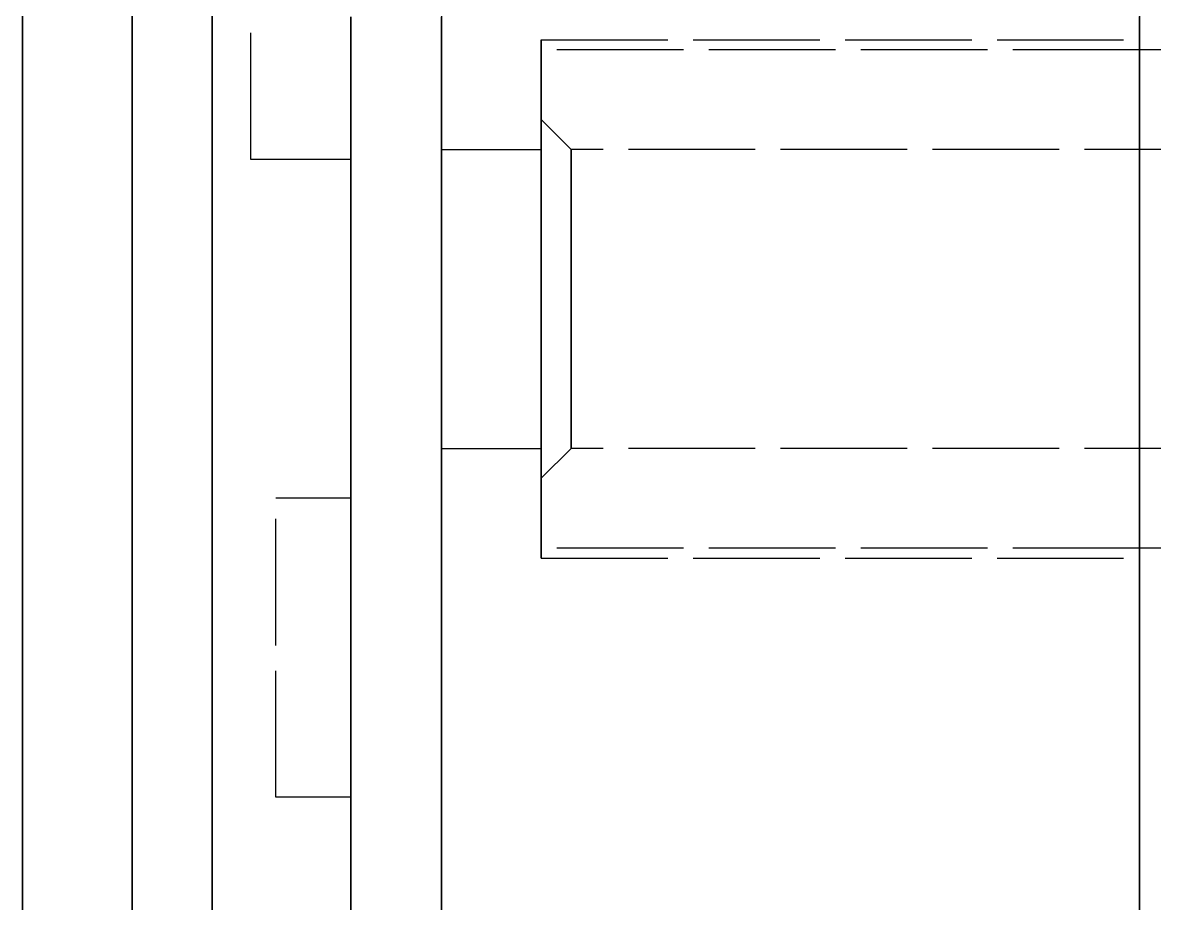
# Model space of a CAD drawing. Header units: millimetres. Extents: x -13 to 234, y -140 to 87.
# Drawn here: x 83.75 to 95.1, y -58.96 to -50.13 of the extents above; entities that cross this region are included whole.
import ezdxf

# ---------------------------------------------------------------- set-up
doc = ezdxf.new("R2010")
doc.units = ezdxf.units.MM
doc.linetypes.add('DASHED', pattern=[1.524, 1.27, -0.254])
doc.layers.add('HIDDEN', color=8, linetype='DASHED')
doc.layers.add('VISIBLE', color=7, linetype='CONTINUOUS')

msp = doc.modelspace()

# ---------------------------------------------------------------- linework, layer by layer
at = {"layer": 'HIDDEN'}
for points in [[(86.04, -51.5), (86.04, -47.9)], [(86.04, -51.5), (86.04, -47.9)], [(87.04, -51.5), (87.04, -47.9)], [(87.04, -51.5), (87.04, -47.9)], [(83.75, -49.83587), (83.75, -50.15841), (83.75, -50.48095), (83.75, -50.80349), (83.75, -51.12603), (83.75, -51.44857), (83.75, -51.77111), (83.75, -52.09365), (83.75, -52.41619), (83.75, -52.73873), (83.75, -53.06127), (83.75, -53.38381), (83.75, -53.70635), (83.75, -54.02889), (83.75, -54.35143), (83.75, -54.67397), (83.75, -54.99651), (83.75, -55.31905), (83.75, -55.64159), (83.75, -55.96413), (83.75, -56.28667), (83.75, -56.60921), (83.75, -56.93175), (83.75, -57.25429), (83.75, -57.57683), (83.75, -57.89937), (83.75, -58.2219), (83.75, -58.54444), (83.75, -58.86698), (83.75, -59.18952)], [(83.75, -49.88857), (83.75, -50.24286), (83.75, -50.59714), (83.75, -50.95143), (83.75, -51.30571), (83.75, -51.66), (83.75, -52.01429), (83.75, -52.36857), (83.75, -52.72286), (83.75, -53.07714), (83.75, -53.43143), (83.75, -53.78571), (83.75, -54.14), (83.75, -54.49429), (83.75, -54.84857), (83.75, -55.20286), (83.75, -55.55714), (83.75, -55.91143), (83.75, -56.26571), (83.75, -56.62), (83.75, -56.97429), (83.75, -57.32857), (83.75, -57.68286), (83.75, -58.03714), (83.75, -58.39143), (83.75, -58.74571), (83.75, -59.1)], [(85.65, -49.83587), (85.65, -50.15841), (85.65, -50.48095), (85.65, -50.80349), (85.65, -51.12603), (85.65, -51.44857), (85.65, -51.77111), (85.65, -52.09365), (85.65, -52.41619), (85.65, -52.73873), (85.65, -53.06127), (85.65, -53.38381), (85.65, -53.70635), (85.65, -54.02889), (85.65, -54.35143), (85.65, -54.67397), (85.65, -54.99651), (85.65, -55.31905), (85.65, -55.64159), (85.65, -55.96413), (85.65, -56.28667), (85.65, -56.60921), (85.65, -56.93175), (85.65, -57.25429), (85.65, -57.57683), (85.65, -57.89937), (85.65, -58.2219), (85.65, -58.54444), (85.65, -58.86698), (85.65, -59.18952)], [(94.95, -49.88857), (94.95, -50.24286), (94.95, -50.59714), (94.95, -50.95143), (94.95, -51.30571), (94.95, -51.66), (94.95, -52.01429), (94.95, -52.36857), (94.95, -52.72286), (94.95, -53.07714), (94.95, -53.43143), (94.95, -53.78571), (94.95, -54.14), (94.95, -54.49429), (94.95, -54.84857), (94.95, -55.20286), (94.95, -55.55714), (94.95, -55.91143), (94.95, -56.26571), (94.95, -56.62), (94.95, -56.97429), (94.95, -57.32857), (94.95, -57.68286), (94.95, -58.03714), (94.95, -58.39143), (94.95, -58.74571), (94.95, -59.1)], [(83.75, -52.9), (83.75, -52.73873), (83.75, -52.57746), (83.75, -52.41619), (83.75, -52.25492), (83.75, -52.09365), (83.75, -51.93238), (83.75, -51.77111), (83.75, -51.60984), (83.75, -51.44857), (83.75, -51.2873), (83.75, -51.12603), (83.75, -50.96476), (83.75, -50.80349), (83.75, -50.64222), (83.75, -50.48095), (83.75, -50.31968), (83.75, -50.15841), (83.75, -49.99714)], [(83.75, -50.01998), (83.75, -50.3051), (83.75, -50.59021), (83.75, -50.87532), (83.75, -51.16043), (83.75, -51.44554), (83.75, -51.73065), (83.75, -52.01576), (83.75, -52.30088), (83.75, -52.58599), (83.75, -52.8711), (83.75, -53.15621), (83.75, -53.44132), (83.75, -53.72643), (83.75, -54.01154), (83.75, -54.29666), (83.75, -54.58177), (83.75, -54.86688), (83.75, -55.15199), (83.75, -55.4371), (83.75, -55.72221), (83.75, -56.00732), (83.75, -56.29244), (83.75, -56.57755), (83.75, -56.86266), (83.75, -57.14777), (83.75, -57.43288), (83.75, -57.71799), (83.75, -58.00311), (83.75, -58.28822), (83.75, -58.57333), (83.75, -58.85844), (83.75, -59.14355)], [(83.75, -59.14355), (83.75, -58.85844), (83.75, -58.57333), (83.75, -58.28822), (83.75, -58.00311), (83.75, -57.71799), (83.75, -57.43288), (83.75, -57.14777), (83.75, -56.86266), (83.75, -56.57755), (83.75, -56.29244), (83.75, -56.00732), (83.75, -55.72221), (83.75, -55.4371), (83.75, -55.15199), (83.75, -54.86688), (83.75, -54.58177), (83.75, -54.29666), (83.75, -54.01154), (83.75, -53.72643), (83.75, -53.44132), (83.75, -53.15621), (83.75, -52.8711), (83.75, -52.58599), (83.75, -52.30088), (83.75, -52.01576), (83.75, -51.73065), (83.75, -51.44554), (83.75, -51.16043), (83.75, -50.87532), (83.75, -50.59021), (83.75, -50.3051), (83.75, -50.01998)], [(84.85, -50.00652), (84.85, -50.29437), (84.85, -50.58223), (84.85, -50.87008), (84.85, -51.15794), (84.85, -51.44579), (84.85, -51.73365), (84.85, -52.0215), (84.85, -52.30936), (84.85, -52.59721), (84.85, -52.88507), (84.85, -53.17292), (84.85, -53.46078), (84.85, -53.74864), (84.85, -54.03649), (84.85, -54.32435), (84.85, -54.6122), (84.85, -54.90006), (84.85, -55.18791), (84.85, -55.47577), (84.85, -55.76362), (84.85, -56.05148), (84.85, -56.33933), (84.85, -56.62719), (84.85, -56.91504), (84.85, -57.2029), (84.85, -57.49075), (84.85, -57.77861), (84.85, -58.06646), (84.85, -58.35432), (84.85, -58.64217), (84.85, -58.93003), (84.85, -59.21788)], [(84.85, -59.21788), (84.85, -58.93003), (84.85, -58.64217), (84.85, -58.35432), (84.85, -58.06646), (84.85, -57.77861), (84.85, -57.49075), (84.85, -57.2029), (84.85, -56.91504), (84.85, -56.62719), (84.85, -56.33933), (84.85, -56.05148), (84.85, -55.76362), (84.85, -55.47577), (84.85, -55.18791), (84.85, -54.90006), (84.85, -54.6122), (84.85, -54.32435), (84.85, -54.03649), (84.85, -53.74864), (84.85, -53.46078), (84.85, -53.17292), (84.85, -52.88507), (84.85, -52.59721), (84.85, -52.30936), (84.85, -52.0215), (84.85, -51.73365), (84.85, -51.44579), (84.85, -51.15794), (84.85, -50.87008), (84.85, -50.58223), (84.85, -50.29437), (84.85, -50.00652)], [(84.85, -50.01998), (84.85, -50.3051), (84.85, -50.59021), (84.85, -50.87532), (84.85, -51.16043), (84.85, -51.44554), (84.85, -51.73065), (84.85, -52.01576), (84.85, -52.30088), (84.85, -52.58599), (84.85, -52.8711), (84.85, -53.15621), (84.85, -53.44132), (84.85, -53.72643), (84.85, -54.01154), (84.85, -54.29666), (84.85, -54.58177), (84.85, -54.86688), (84.85, -55.15199), (84.85, -55.4371), (84.85, -55.72221), (84.85, -56.00732), (84.85, -56.29244), (84.85, -56.57755), (84.85, -56.86266), (84.85, -57.14777), (84.85, -57.43288), (84.85, -57.71799), (84.85, -58.00311), (84.85, -58.28822), (84.85, -58.57333), (84.85, -58.85844), (84.85, -59.14355)], [(84.85, -59.14355), (84.85, -58.85844), (84.85, -58.57333), (84.85, -58.28822), (84.85, -58.00311), (84.85, -57.71799), (84.85, -57.43288), (84.85, -57.14777), (84.85, -56.86266), (84.85, -56.57755), (84.85, -56.29244), (84.85, -56.00732), (84.85, -55.72221), (84.85, -55.4371), (84.85, -55.15199), (84.85, -54.86688), (84.85, -54.58177), (84.85, -54.29666), (84.85, -54.01154), (84.85, -53.72643), (84.85, -53.44132), (84.85, -53.15621), (84.85, -52.8711), (84.85, -52.58599), (84.85, -52.30088), (84.85, -52.01576), (84.85, -51.73065), (84.85, -51.44554), (84.85, -51.16043), (84.85, -50.87532), (84.85, -50.59021), (84.85, -50.3051), (84.85, -50.01998)], [(85.65, -52.9), (85.65, -52.73873), (85.65, -52.57746), (85.65, -52.41619), (85.65, -52.25492), (85.65, -52.09365), (85.65, -51.93238), (85.65, -51.77111), (85.65, -51.60984), (85.65, -51.44857), (85.65, -51.2873), (85.65, -51.12603), (85.65, -50.96476), (85.65, -50.80349), (85.65, -50.64222), (85.65, -50.48095), (85.65, -50.31968), (85.65, -50.15841), (85.65, -49.99714)], [(85.65, -49.99762), (85.65, -50.25), (85.65, -50.50238), (85.65, -50.75476), (85.65, -51.00714), (85.65, -51.25952), (85.65, -51.5119), (85.65, -51.76429), (85.65, -52.01667), (85.65, -52.26905), (85.65, -52.52143), (85.65, -52.77381), (85.65, -53.02619), (85.65, -53.27857), (85.65, -53.53095), (85.65, -53.78333), (85.65, -54.03571), (85.65, -54.2881), (85.65, -54.54048), (85.65, -54.79286), (85.65, -55.04524), (85.65, -55.29762), (85.65, -55.55), (85.65, -55.80238), (85.65, -56.05476), (85.65, -56.30714), (85.65, -56.55952), (85.65, -56.8119), (85.65, -57.06429), (85.65, -57.31667), (85.65, -57.56905), (85.65, -57.82143), (85.65, -58.07381), (85.65, -58.32619), (85.65, -58.57857), (85.65, -58.83095), (85.65, -59.08333)], [(85.65, -50.00652), (85.65, -50.29437), (85.65, -50.58223), (85.65, -50.87008), (85.65, -51.15794), (85.65, -51.44579), (85.65, -51.73365), (85.65, -52.0215), (85.65, -52.30936), (85.65, -52.59721), (85.65, -52.88507), (85.65, -53.17292), (85.65, -53.46078), (85.65, -53.74864), (85.65, -54.03649), (85.65, -54.32435), (85.65, -54.6122), (85.65, -54.90006), (85.65, -55.18791), (85.65, -55.47577), (85.65, -55.76362), (85.65, -56.05148), (85.65, -56.33933), (85.65, -56.62719), (85.65, -56.91504), (85.65, -57.2029), (85.65, -57.49075), (85.65, -57.77861), (85.65, -58.06646), (85.65, -58.35432), (85.65, -58.64217), (85.65, -58.93003), (85.65, -59.21788)], [(85.65, -59.21788), (85.65, -58.93003), (85.65, -58.64217), (85.65, -58.35432), (85.65, -58.06646), (85.65, -57.77861), (85.65, -57.49075), (85.65, -57.2029), (85.65, -56.91504), (85.65, -56.62719), (85.65, -56.33933), (85.65, -56.05148), (85.65, -55.76362), (85.65, -55.47577), (85.65, -55.18791), (85.65, -54.90006), (85.65, -54.6122), (85.65, -54.32435), (85.65, -54.03649), (85.65, -53.74864), (85.65, -53.46078), (85.65, -53.17292), (85.65, -52.88507), (85.65, -52.59721), (85.65, -52.30936), (85.65, -52.0215), (85.65, -51.73365), (85.65, -51.44579), (85.65, -51.15794), (85.65, -50.87008), (85.65, -50.58223), (85.65, -50.29437), (85.65, -50.00652)], [(87.95, -49.99762), (87.95, -50.25), (87.95, -50.50238), (87.95, -50.75476), (87.95, -51.00714), (87.95, -51.25952), (87.95, -51.5119), (87.95, -51.76429), (87.95, -52.01667), (87.95, -52.26905), (87.95, -52.52143), (87.95, -52.77381), (87.95, -53.02619), (87.95, -53.27857), (87.95, -53.53095), (87.95, -53.78333), (87.95, -54.03571), (87.95, -54.2881), (87.95, -54.54048), (87.95, -54.79286), (87.95, -55.04524), (87.95, -55.29762), (87.95, -55.55), (87.95, -55.80238), (87.95, -56.05476), (87.95, -56.30714), (87.95, -56.55952), (87.95, -56.8119), (87.95, -57.06429), (87.95, -57.31667), (87.95, -57.56905), (87.95, -57.82143), (87.95, -58.07381), (87.95, -58.32619), (87.95, -58.57857), (87.95, -58.83095), (87.95, -59.08333)], [(85.65, -52.9), (85.65, -52.77381), (85.65, -52.64762), (85.65, -52.52143), (85.65, -52.39524), (85.65, -52.26905), (85.65, -52.14286), (85.65, -52.01667), (85.65, -51.89048), (85.65, -51.76429), (85.65, -51.6381), (85.65, -51.5119), (85.65, -51.38571), (85.65, -51.25952), (85.65, -51.13333), (85.65, -51.00714), (85.65, -50.88095), (85.65, -50.75476), (85.65, -50.62857), (85.65, -50.50238), (85.65, -50.37619), (85.65, -50.25), (85.65, -50.12381)], [(87.04, -52.9), (87.04, -52.77698), (87.04, -52.65397), (87.04, -52.53095), (87.04, -52.40794), (87.04, -52.28492), (87.04, -52.1619), (87.04, -52.03889), (87.04, -51.91587), (87.04, -51.79286), (87.04, -51.66984), (87.04, -51.54683), (87.04, -51.42381), (87.04, -51.30079), (87.04, -51.17778), (87.04, -51.05476), (87.04, -50.93175), (87.04, -50.80873), (87.04, -50.68571), (87.04, -50.5627), (87.04, -50.43968), (87.04, -50.31667), (87.04, -50.19365), (87.04, -50.07063)], [(87.04, -50.07063), (87.04, -50.31667), (87.04, -50.5627), (87.04, -50.80873), (87.04, -51.05476), (87.04, -51.30079), (87.04, -51.54683), (87.04, -51.79286), (87.04, -52.03889), (87.04, -52.28492), (87.04, -52.53095), (87.04, -52.77698), (87.04, -53.02302), (87.04, -53.26905), (87.04, -53.51508), (87.04, -53.76111), (87.04, -54.00714), (87.04, -54.25317), (87.04, -54.49921), (87.04, -54.74524), (87.04, -54.99127), (87.04, -55.2373), (87.04, -55.48333), (87.04, -55.72937), (87.04, -55.9754), (87.04, -56.22143), (87.04, -56.46746), (87.04, -56.71349), (87.04, -56.95952), (87.04, -57.20556), (87.04, -57.45159), (87.04, -57.69762), (87.04, -57.94365), (87.04, -58.18968), (87.04, -58.43571), (87.04, -58.68175), (87.04, -58.92778), (87.04, -59.17381)], [(87.95, -52.9), (87.95, -52.77698), (87.95, -52.65397), (87.95, -52.53095), (87.95, -52.40794), (87.95, -52.28492), (87.95, -52.1619), (87.95, -52.03889), (87.95, -51.91587), (87.95, -51.79286), (87.95, -51.66984), (87.95, -51.54683), (87.95, -51.42381), (87.95, -51.30079), (87.95, -51.17778), (87.95, -51.05476), (87.95, -50.93175), (87.95, -50.80873), (87.95, -50.68571), (87.95, -50.5627), (87.95, -50.43968), (87.95, -50.31667), (87.95, -50.19365), (87.95, -50.07063)], [(87.95, -50.07063), (87.95, -50.31667), (87.95, -50.5627), (87.95, -50.80873), (87.95, -51.05476), (87.95, -51.30079), (87.95, -51.54683), (87.95, -51.79286), (87.95, -52.03889), (87.95, -52.28492), (87.95, -52.53095), (87.95, -52.77698), (87.95, -53.02302), (87.95, -53.26905), (87.95, -53.51508), (87.95, -53.76111), (87.95, -54.00714), (87.95, -54.25317), (87.95, -54.49921), (87.95, -54.74524), (87.95, -54.99127), (87.95, -55.2373), (87.95, -55.48333), (87.95, -55.72937), (87.95, -55.9754), (87.95, -56.22143), (87.95, -56.46746), (87.95, -56.71349), (87.95, -56.95952), (87.95, -57.20556), (87.95, -57.45159), (87.95, -57.69762), (87.95, -57.94365), (87.95, -58.18968), (87.95, -58.43571), (87.95, -58.68175), (87.95, -58.92778), (87.95, -59.17381)], [(87.95, -52.9), (87.95, -52.77381), (87.95, -52.64762), (87.95, -52.52143), (87.95, -52.39524), (87.95, -52.26905), (87.95, -52.14286), (87.95, -52.01667), (87.95, -51.89048), (87.95, -51.76429), (87.95, -51.6381), (87.95, -51.5119), (87.95, -51.38571), (87.95, -51.25952), (87.95, -51.13333), (87.95, -51.00714), (87.95, -50.88095), (87.95, -50.75476), (87.95, -50.62857), (87.95, -50.50238), (87.95, -50.37619), (87.95, -50.25), (87.95, -50.12381)], [(88.95, -52.9), (88.95, -52.85873), (88.95, -52.81746), (88.95, -52.77619), (88.95, -52.73492), (88.95, -52.69365), (88.95, -52.65238), (88.95, -52.61111), (88.95, -52.56984), (88.95, -52.52857), (88.95, -52.4873), (88.95, -52.44603), (88.95, -52.40476), (88.95, -52.36349), (88.95, -52.32222), (88.95, -52.28095), (88.95, -52.23968), (88.95, -52.19841), (88.95, -52.15714), (88.95, -52.11587), (88.95, -52.0746), (88.95, -52.03333), (88.95, -51.99206), (88.95, -51.95079), (88.95, -51.90952), (88.95, -51.86825), (88.95, -51.82698), (88.95, -51.78571), (88.95, -51.74444), (88.95, -51.70317), (88.95, -51.6619), (88.95, -51.62063), (88.95, -51.57937), (88.95, -51.5381), (88.95, -51.49683), (88.95, -51.45556), (88.95, -51.41429), (88.95, -51.37302), (88.95, -51.33175), (88.95, -51.29048), (88.95, -51.24921), (88.95, -51.20794), (88.95, -51.16667), (88.95, -51.1254), (88.95, -51.08413), (88.95, -51.04286), (88.95, -51.00159), (88.95, -50.96032), (88.95, -50.91905), (88.95, -50.87778), (88.95, -50.83651), (88.95, -50.79524), (88.95, -50.75397), (88.95, -50.7127), (88.95, -50.67143), (88.95, -50.63016), (88.95, -50.58889), (88.95, -50.54762), (88.95, -50.50635), (88.95, -50.46508), (88.95, -50.42381), (88.95, -50.38254), (88.95, -50.34127), (88.95, -50.3)], [(88.95, -50.3), (88.95, -50.38254), (88.95, -50.46508), (88.95, -50.54762), (88.95, -50.63016), (88.95, -50.7127), (88.95, -50.79524), (88.95, -50.87778), (88.95, -50.96032), (88.95, -51.04286), (88.95, -51.1254), (88.95, -51.20794), (88.95, -51.29048), (88.95, -51.37302), (88.95, -51.45556), (88.95, -51.5381), (88.95, -51.62063), (88.95, -51.70317), (88.95, -51.78571), (88.95, -51.86825), (88.95, -51.95079), (88.95, -52.03333), (88.95, -52.11587), (88.95, -52.19841), (88.95, -52.28095), (88.95, -52.36349), (88.95, -52.44603), (88.95, -52.52857), (88.95, -52.61111), (88.95, -52.69365), (88.95, -52.77619), (88.95, -52.85873), (88.95, -52.94127), (88.95, -53.02381), (88.95, -53.10635), (88.95, -53.18889), (88.95, -53.27143), (88.95, -53.35397), (88.95, -53.43651), (88.95, -53.51905), (88.95, -53.60159), (88.95, -53.68413), (88.95, -53.76667), (88.95, -53.84921), (88.95, -53.93175), (88.95, -54.01429), (88.95, -54.09683), (88.95, -54.17937), (88.95, -54.2619), (88.95, -54.34444), (88.95, -54.42698), (88.95, -54.50952), (88.95, -54.59206), (88.95, -54.6746), (88.95, -54.75714), (88.95, -54.83968), (88.95, -54.92222), (88.95, -55.00476), (88.95, -55.0873), (88.95, -55.16984), (88.95, -55.25238), (88.95, -55.33492), (88.95, -55.41746), (88.95, -55.5)], [(88.95, -50.3), (94.95, -50.3)], [(94.95, -52.9), (94.95, -52.85873), (94.95, -52.81746), (94.95, -52.77619), (94.95, -52.73492), (94.95, -52.69365), (94.95, -52.65238), (94.95, -52.61111), (94.95, -52.56984), (94.95, -52.52857), (94.95, -52.4873), (94.95, -52.44603), (94.95, -52.40476), (94.95, -52.36349), (94.95, -52.32222), (94.95, -52.28095), (94.95, -52.23968), (94.95, -52.19841), (94.95, -52.15714), (94.95, -52.11587), (94.95, -52.0746), (94.95, -52.03333), (94.95, -51.99206), (94.95, -51.95079), (94.95, -51.90952), (94.95, -51.86825), (94.95, -51.82698), (94.95, -51.78571), (94.95, -51.74444), (94.95, -51.70317), (94.95, -51.6619), (94.95, -51.62063), (94.95, -51.57937), (94.95, -51.5381), (94.95, -51.49683), (94.95, -51.45556), (94.95, -51.41429), (94.95, -51.37302), (94.95, -51.33175), (94.95, -51.29048), (94.95, -51.24921), (94.95, -51.20794), (94.95, -51.16667), (94.95, -51.1254), (94.95, -51.08413), (94.95, -51.04286), (94.95, -51.00159), (94.95, -50.96032), (94.95, -50.91905), (94.95, -50.87778), (94.95, -50.83651), (94.95, -50.79524), (94.95, -50.75397), (94.95, -50.7127), (94.95, -50.67143), (94.95, -50.63016), (94.95, -50.58889), (94.95, -50.54762), (94.95, -50.50635), (94.95, -50.46508), (94.95, -50.42381), (94.95, -50.38254), (94.95, -50.34127), (94.95, -50.3)], [(94.95, -50.3), (94.95, -50.38254), (94.95, -50.46508), (94.95, -50.54762), (94.95, -50.63016), (94.95, -50.7127), (94.95, -50.79524), (94.95, -50.87778), (94.95, -50.96032), (94.95, -51.04286), (94.95, -51.1254), (94.95, -51.20794), (94.95, -51.29048), (94.95, -51.37302), (94.95, -51.45556), (94.95, -51.5381), (94.95, -51.62063), (94.95, -51.70317), (94.95, -51.78571), (94.95, -51.86825), (94.95, -51.95079), (94.95, -52.03333), (94.95, -52.11587), (94.95, -52.19841), (94.95, -52.28095), (94.95, -52.36349), (94.95, -52.44603), (94.95, -52.52857), (94.95, -52.61111), (94.95, -52.69365), (94.95, -52.77619), (94.95, -52.85873), (94.95, -52.94127), (94.95, -53.02381), (94.95, -53.10635), (94.95, -53.18889), (94.95, -53.27143), (94.95, -53.35397), (94.95, -53.43651), (94.95, -53.51905), (94.95, -53.60159), (94.95, -53.68413), (94.95, -53.76667), (94.95, -53.84921), (94.95, -53.93175), (94.95, -54.01429), (94.95, -54.09683), (94.95, -54.17937), (94.95, -54.2619), (94.95, -54.34444), (94.95, -54.42698), (94.95, -54.50952), (94.95, -54.59206), (94.95, -54.6746), (94.95, -54.75714), (94.95, -54.83968), (94.95, -54.92222), (94.95, -55.00476), (94.95, -55.0873), (94.95, -55.16984), (94.95, -55.25238), (94.95, -55.33492), (94.95, -55.41746), (94.95, -55.5)], [(88.95, -52.9), (88.95, -52.86032), (88.95, -52.82063), (88.95, -52.78095), (88.95, -52.74127), (88.95, -52.70159), (88.95, -52.6619), (88.95, -52.62222), (88.95, -52.58254), (88.95, -52.54286), (88.95, -52.50317), (88.95, -52.46349), (88.95, -52.42381), (88.95, -52.38413), (88.95, -52.34444), (88.95, -52.30476), (88.95, -52.26508), (88.95, -52.2254), (88.95, -52.18571), (88.95, -52.14603), (88.95, -52.10635), (88.95, -52.06667), (88.95, -52.02698), (88.95, -51.9873), (88.95, -51.94762), (88.95, -51.90794), (88.95, -51.86825), (88.95, -51.82857), (88.95, -51.78889), (88.95, -51.74921), (88.95, -51.70952), (88.95, -51.66984), (88.95, -51.63016), (88.95, -51.59048), (88.95, -51.55079), (88.95, -51.51111), (88.95, -51.47143), (88.95, -51.43175), (88.95, -51.39206), (88.95, -51.35238), (88.95, -51.3127), (88.95, -51.27302), (88.95, -51.23333), (88.95, -51.19365), (88.95, -51.15397), (88.95, -51.11429), (88.95, -51.0746), (88.95, -51.03492), (88.95, -50.99524), (88.95, -50.95556), (88.95, -50.91587), (88.95, -50.87619), (88.95, -50.83651), (88.95, -50.79683), (88.95, -50.75714), (88.95, -50.71746), (88.95, -50.67778), (88.95, -50.6381), (88.95, -50.59841), (88.95, -50.55873), (88.95, -50.51905), (88.95, -50.47937), (88.95, -50.43968), (88.95, -50.4)], [(88.95, -50.4), (88.95, -50.47937), (88.95, -50.55873), (88.95, -50.6381), (88.95, -50.71746), (88.95, -50.79683), (88.95, -50.87619), (88.95, -50.95556), (88.95, -51.03492), (88.95, -51.11429), (88.95, -51.19365), (88.95, -51.27302), (88.95, -51.35238), (88.95, -51.43175), (88.95, -51.51111), (88.95, -51.59048), (88.95, -51.66984), (88.95, -51.74921), (88.95, -51.82857), (88.95, -51.90794), (88.95, -51.9873), (88.95, -52.06667), (88.95, -52.14603), (88.95, -52.2254), (88.95, -52.30476), (88.95, -52.38413), (88.95, -52.46349), (88.95, -52.54286), (88.95, -52.62222), (88.95, -52.70159), (88.95, -52.78095), (88.95, -52.86032), (88.95, -52.93968), (88.95, -53.01905), (88.95, -53.09841), (88.95, -53.17778), (88.95, -53.25714), (88.95, -53.33651), (88.95, -53.41587), (88.95, -53.49524), (88.95, -53.5746), (88.95, -53.65397), (88.95, -53.73333), (88.95, -53.8127), (88.95, -53.89206), (88.95, -53.97143), (88.95, -54.05079), (88.95, -54.13016), (88.95, -54.20952), (88.95, -54.28889), (88.95, -54.36825), (88.95, -54.44762), (88.95, -54.52698), (88.95, -54.60635), (88.95, -54.68571), (88.95, -54.76508), (88.95, -54.84444), (88.95, -54.92381), (88.95, -55.00317), (88.95, -55.08254), (88.95, -55.1619), (88.95, -55.24127), (88.95, -55.32063), (88.95, -55.4)], [(94.95, -50.4), (88.95, -50.4)], [(88.95, -52.9), (88.95, -52.87143), (88.95, -52.84286), (88.95, -52.81429), (88.95, -52.78571), (88.95, -52.75714), (88.95, -52.72857), (88.95, -52.7), (88.95, -52.67143), (88.95, -52.64286), (88.95, -52.61429), (88.95, -52.58571), (88.95, -52.55714), (88.95, -52.52857), (88.95, -52.5), (88.95, -52.47143), (88.95, -52.44286), (88.95, -52.41429), (88.95, -52.38571), (88.95, -52.35714), (88.95, -52.32857), (88.95, -52.3), (88.95, -52.27143), (88.95, -52.24286), (88.95, -52.21429), (88.95, -52.18571), (88.95, -52.15714), (88.95, -52.12857), (88.95, -52.1), (88.95, -52.07143), (88.95, -52.04286), (88.95, -52.01429), (88.95, -51.98571), (88.95, -51.95714), (88.95, -51.92857), (88.95, -51.9), (88.95, -51.87143), (88.95, -51.84286), (88.95, -51.81429), (88.95, -51.78571), (88.95, -51.75714), (88.95, -51.72857), (88.95, -51.7), (88.95, -51.67143), (88.95, -51.64286), (88.95, -51.61429), (88.95, -51.58571), (88.95, -51.55714), (88.95, -51.52857), (88.95, -51.5), (88.95, -51.47143), (88.95, -51.44286), (88.95, -51.41429), (88.95, -51.38571), (88.95, -51.35714), (88.95, -51.32857), (88.95, -51.3), (88.95, -51.27143), (88.95, -51.24286), (88.95, -51.21429), (88.95, -51.18571), (88.95, -51.15714), (88.95, -51.12857), (88.95, -51.1)], [(88.95, -51.1), (88.95, -51.15714), (88.95, -51.21429), (88.95, -51.27143), (88.95, -51.32857), (88.95, -51.38571), (88.95, -51.44286), (88.95, -51.5), (88.95, -51.55714), (88.95, -51.61429), (88.95, -51.67143), (88.95, -51.72857), (88.95, -51.78571), (88.95, -51.84286), (88.95, -51.9), (88.95, -51.95714), (88.95, -52.01429), (88.95, -52.07143), (88.95, -52.12857), (88.95, -52.18571), (88.95, -52.24286), (88.95, -52.3), (88.95, -52.35714), (88.95, -52.41429), (88.95, -52.47143), (88.95, -52.52857), (88.95, -52.58571), (88.95, -52.64286), (88.95, -52.7), (88.95, -52.75714), (88.95, -52.81429), (88.95, -52.87143), (88.95, -52.92857), (88.95, -52.98571), (88.95, -53.04286), (88.95, -53.1), (88.95, -53.15714), (88.95, -53.21429), (88.95, -53.27143), (88.95, -53.32857), (88.95, -53.38571), (88.95, -53.44286), (88.95, -53.5), (88.95, -53.55714), (88.95, -53.61429), (88.95, -53.67143), (88.95, -53.72857), (88.95, -53.78571), (88.95, -53.84286), (88.95, -53.9), (88.95, -53.95714), (88.95, -54.01429), (88.95, -54.07143), (88.95, -54.12857), (88.95, -54.18571), (88.95, -54.24286), (88.95, -54.3), (88.95, -54.35714), (88.95, -54.41429), (88.95, -54.47143), (88.95, -54.52857), (88.95, -54.58571), (88.95, -54.64286), (88.95, -54.7)], [(89.25, -51.4), (88.95, -51.1)], [(87.95, -52.9), (87.95, -52.87619), (87.95, -52.85238), (87.95, -52.82857), (87.95, -52.80476), (87.95, -52.78095), (87.95, -52.75714), (87.95, -52.73333), (87.95, -52.70952), (87.95, -52.68571), (87.95, -52.6619), (87.95, -52.6381), (87.95, -52.61429), (87.95, -52.59048), (87.95, -52.56667), (87.95, -52.54286), (87.95, -52.51905), (87.95, -52.49524), (87.95, -52.47143), (87.95, -52.44762), (87.95, -52.42381), (87.95, -52.4), (87.95, -52.37619), (87.95, -52.35238), (87.95, -52.32857), (87.95, -52.30476), (87.95, -52.28095), (87.95, -52.25714), (87.95, -52.23333), (87.95, -52.20952), (87.95, -52.18571), (87.95, -52.1619), (87.95, -52.1381), (87.95, -52.11429), (87.95, -52.09048), (87.95, -52.06667), (87.95, -52.04286), (87.95, -52.01905), (87.95, -51.99524), (87.95, -51.97143), (87.95, -51.94762), (87.95, -51.92381), (87.95, -51.9), (87.95, -51.87619), (87.95, -51.85238), (87.95, -51.82857), (87.95, -51.80476), (87.95, -51.78095), (87.95, -51.75714), (87.95, -51.73333), (87.95, -51.70952), (87.95, -51.68571), (87.95, -51.6619), (87.95, -51.6381), (87.95, -51.61429), (87.95, -51.59048), (87.95, -51.56667), (87.95, -51.54286), (87.95, -51.51905), (87.95, -51.49524), (87.95, -51.47143), (87.95, -51.44762), (87.95, -51.42381), (87.95, -51.4)], [(87.95, -51.4), (87.95, -51.44762), (87.95, -51.49524), (87.95, -51.54286), (87.95, -51.59048), (87.95, -51.6381), (87.95, -51.68571), (87.95, -51.73333), (87.95, -51.78095), (87.95, -51.82857), (87.95, -51.87619), (87.95, -51.92381), (87.95, -51.97143), (87.95, -52.01905), (87.95, -52.06667), (87.95, -52.11429), (87.95, -52.1619), (87.95, -52.20952), (87.95, -52.25714), (87.95, -52.30476), (87.95, -52.35238), (87.95, -52.4), (87.95, -52.44762), (87.95, -52.49524), (87.95, -52.54286), (87.95, -52.59048), (87.95, -52.6381), (87.95, -52.68571), (87.95, -52.73333), (87.95, -52.78095), (87.95, -52.82857), (87.95, -52.87619), (87.95, -52.92381), (87.95, -52.97143), (87.95, -53.01905), (87.95, -53.06667), (87.95, -53.11429), (87.95, -53.1619), (87.95, -53.20952), (87.95, -53.25714), (87.95, -53.30476), (87.95, -53.35238), (87.95, -53.4), (87.95, -53.44762), (87.95, -53.49524), (87.95, -53.54286), (87.95, -53.59048), (87.95, -53.6381), (87.95, -53.68571), (87.95, -53.73333), (87.95, -53.78095), (87.95, -53.82857), (87.95, -53.87619), (87.95, -53.92381), (87.95, -53.97143), (87.95, -54.01905), (87.95, -54.06667), (87.95, -54.11429), (87.95, -54.1619), (87.95, -54.20952), (87.95, -54.25714), (87.95, -54.30476), (87.95, -54.35238), (87.95, -54.4)], [(87.95, -51.4), (88.95, -51.4)], [(88.95, -52.9), (88.95, -52.87619), (88.95, -52.85238), (88.95, -52.82857), (88.95, -52.80476), (88.95, -52.78095), (88.95, -52.75714), (88.95, -52.73333), (88.95, -52.70952), (88.95, -52.68571), (88.95, -52.6619), (88.95, -52.6381), (88.95, -52.61429), (88.95, -52.59048), (88.95, -52.56667), (88.95, -52.54286), (88.95, -52.51905), (88.95, -52.49524), (88.95, -52.47143), (88.95, -52.44762), (88.95, -52.42381), (88.95, -52.4), (88.95, -52.37619), (88.95, -52.35238), (88.95, -52.32857), (88.95, -52.30476), (88.95, -52.28095), (88.95, -52.25714), (88.95, -52.23333), (88.95, -52.20952), (88.95, -52.18571), (88.95, -52.1619), (88.95, -52.1381), (88.95, -52.11429), (88.95, -52.09048), (88.95, -52.06667), (88.95, -52.04286), (88.95, -52.01905), (88.95, -51.99524), (88.95, -51.97143), (88.95, -51.94762), (88.95, -51.92381), (88.95, -51.9), (88.95, -51.87619), (88.95, -51.85238), (88.95, -51.82857), (88.95, -51.80476), (88.95, -51.78095), (88.95, -51.75714), (88.95, -51.73333), (88.95, -51.70952), (88.95, -51.68571), (88.95, -51.6619), (88.95, -51.6381), (88.95, -51.61429), (88.95, -51.59048), (88.95, -51.56667), (88.95, -51.54286), (88.95, -51.51905), (88.95, -51.49524), (88.95, -51.47143), (88.95, -51.44762), (88.95, -51.42381), (88.95, -51.4)], [(88.95, -51.4), (88.95, -51.44762), (88.95, -51.49524), (88.95, -51.54286), (88.95, -51.59048), (88.95, -51.6381), (88.95, -51.68571), (88.95, -51.73333), (88.95, -51.78095), (88.95, -51.82857), (88.95, -51.87619), (88.95, -51.92381), (88.95, -51.97143), (88.95, -52.01905), (88.95, -52.06667), (88.95, -52.11429), (88.95, -52.1619), (88.95, -52.20952), (88.95, -52.25714), (88.95, -52.30476), (88.95, -52.35238), (88.95, -52.4), (88.95, -52.44762), (88.95, -52.49524), (88.95, -52.54286), (88.95, -52.59048), (88.95, -52.6381), (88.95, -52.68571), (88.95, -52.73333), (88.95, -52.78095), (88.95, -52.82857), (88.95, -52.87619), (88.95, -52.92381), (88.95, -52.97143), (88.95, -53.01905), (88.95, -53.06667), (88.95, -53.11429), (88.95, -53.1619), (88.95, -53.20952), (88.95, -53.25714), (88.95, -53.30476), (88.95, -53.35238), (88.95, -53.4), (88.95, -53.44762), (88.95, -53.49524), (88.95, -53.54286), (88.95, -53.59048), (88.95, -53.6381), (88.95, -53.68571), (88.95, -53.73333), (88.95, -53.78095), (88.95, -53.82857), (88.95, -53.87619), (88.95, -53.92381), (88.95, -53.97143), (88.95, -54.01905), (88.95, -54.06667), (88.95, -54.11429), (88.95, -54.1619), (88.95, -54.20952), (88.95, -54.25714), (88.95, -54.30476), (88.95, -54.35238), (88.95, -54.4)], [(89.25, -52.9), (89.25, -52.87619), (89.25, -52.85238), (89.25, -52.82857), (89.25, -52.80476), (89.25, -52.78095), (89.25, -52.75714), (89.25, -52.73333), (89.25, -52.70952), (89.25, -52.68571), (89.25, -52.6619), (89.25, -52.6381), (89.25, -52.61429), (89.25, -52.59048), (89.25, -52.56667), (89.25, -52.54286), (89.25, -52.51905), (89.25, -52.49524), (89.25, -52.47143), (89.25, -52.44762), (89.25, -52.42381), (89.25, -52.4), (89.25, -52.37619), (89.25, -52.35238), (89.25, -52.32857), (89.25, -52.30476), (89.25, -52.28095), (89.25, -52.25714), (89.25, -52.23333), (89.25, -52.20952), (89.25, -52.18571), (89.25, -52.1619), (89.25, -52.1381), (89.25, -52.11429), (89.25, -52.09048), (89.25, -52.06667), (89.25, -52.04286), (89.25, -52.01905), (89.25, -51.99524), (89.25, -51.97143), (89.25, -51.94762), (89.25, -51.92381), (89.25, -51.9), (89.25, -51.87619), (89.25, -51.85238), (89.25, -51.82857), (89.25, -51.80476), (89.25, -51.78095), (89.25, -51.75714), (89.25, -51.73333), (89.25, -51.70952), (89.25, -51.68571), (89.25, -51.6619), (89.25, -51.6381), (89.25, -51.61429), (89.25, -51.59048), (89.25, -51.56667), (89.25, -51.54286), (89.25, -51.51905), (89.25, -51.49524), (89.25, -51.47143), (89.25, -51.44762), (89.25, -51.42381), (89.25, -51.4)], [(89.25, -51.4), (89.25, -51.44762), (89.25, -51.49524), (89.25, -51.54286), (89.25, -51.59048), (89.25, -51.6381), (89.25, -51.68571), (89.25, -51.73333), (89.25, -51.78095), (89.25, -51.82857), (89.25, -51.87619), (89.25, -51.92381), (89.25, -51.97143), (89.25, -52.01905), (89.25, -52.06667), (89.25, -52.11429), (89.25, -52.1619), (89.25, -52.20952), (89.25, -52.25714), (89.25, -52.30476), (89.25, -52.35238), (89.25, -52.4), (89.25, -52.44762), (89.25, -52.49524), (89.25, -52.54286), (89.25, -52.59048), (89.25, -52.6381), (89.25, -52.68571), (89.25, -52.73333), (89.25, -52.78095), (89.25, -52.82857), (89.25, -52.87619), (89.25, -52.92381), (89.25, -52.97143), (89.25, -53.01905), (89.25, -53.06667), (89.25, -53.11429), (89.25, -53.1619), (89.25, -53.20952), (89.25, -53.25714), (89.25, -53.30476), (89.25, -53.35238), (89.25, -53.4), (89.25, -53.44762), (89.25, -53.49524), (89.25, -53.54286), (89.25, -53.59048), (89.25, -53.6381), (89.25, -53.68571), (89.25, -53.73333), (89.25, -53.78095), (89.25, -53.82857), (89.25, -53.87619), (89.25, -53.92381), (89.25, -53.97143), (89.25, -54.01905), (89.25, -54.06667), (89.25, -54.11429), (89.25, -54.1619), (89.25, -54.20952), (89.25, -54.25714), (89.25, -54.30476), (89.25, -54.35238), (89.25, -54.4)], [(145.96, -51.4), (89.25, -51.4)], [(87.04, -51.5), (86.04, -51.5)], [(87.04, -51.5), (86.04, -51.5)], [(83.75, -59.02825), (83.75, -58.86698), (83.75, -58.70571), (83.75, -58.54444), (83.75, -58.38317), (83.75, -58.2219), (83.75, -58.06063), (83.75, -57.89937), (83.75, -57.7381), (83.75, -57.57683), (83.75, -57.41556), (83.75, -57.25429), (83.75, -57.09302), (83.75, -56.93175), (83.75, -56.77048), (83.75, -56.60921), (83.75, -56.44794), (83.75, -56.28667), (83.75, -56.1254), (83.75, -55.96413), (83.75, -55.80286), (83.75, -55.64159), (83.75, -55.48032), (83.75, -55.31905), (83.75, -55.15778), (83.75, -54.99651), (83.75, -54.83524), (83.75, -54.67397), (83.75, -54.5127), (83.75, -54.35143), (83.75, -54.19016), (83.75, -54.02889), (83.75, -53.86762), (83.75, -53.70635), (83.75, -53.54508), (83.75, -53.38381), (83.75, -53.22254), (83.75, -53.06127), (83.75, -52.9)], [(85.65, -59.02825), (85.65, -58.86698), (85.65, -58.70571), (85.65, -58.54444), (85.65, -58.38317), (85.65, -58.2219), (85.65, -58.06063), (85.65, -57.89937), (85.65, -57.7381), (85.65, -57.57683), (85.65, -57.41556), (85.65, -57.25429), (85.65, -57.09302), (85.65, -56.93175), (85.65, -56.77048), (85.65, -56.60921), (85.65, -56.44794), (85.65, -56.28667), (85.65, -56.1254), (85.65, -55.96413), (85.65, -55.80286), (85.65, -55.64159), (85.65, -55.48032), (85.65, -55.31905), (85.65, -55.15778), (85.65, -54.99651), (85.65, -54.83524), (85.65, -54.67397), (85.65, -54.5127), (85.65, -54.35143), (85.65, -54.19016), (85.65, -54.02889), (85.65, -53.86762), (85.65, -53.70635), (85.65, -53.54508), (85.65, -53.38381), (85.65, -53.22254), (85.65, -53.06127), (85.65, -52.9)], [(85.65, -59.08333), (85.65, -58.95714), (85.65, -58.83095), (85.65, -58.70476), (85.65, -58.57857), (85.65, -58.45238), (85.65, -58.32619), (85.65, -58.2), (85.65, -58.07381), (85.65, -57.94762), (85.65, -57.82143), (85.65, -57.69524), (85.65, -57.56905), (85.65, -57.44286), (85.65, -57.31667), (85.65, -57.19048), (85.65, -57.06429), (85.65, -56.9381), (85.65, -56.8119), (85.65, -56.68571), (85.65, -56.55952), (85.65, -56.43333), (85.65, -56.30714), (85.65, -56.18095), (85.65, -56.05476), (85.65, -55.92857), (85.65, -55.80238), (85.65, -55.67619), (85.65, -55.55), (85.65, -55.42381), (85.65, -55.29762), (85.65, -55.17143), (85.65, -55.04524), (85.65, -54.91905), (85.65, -54.79286), (85.65, -54.66667), (85.65, -54.54048), (85.65, -54.41429), (85.65, -54.2881), (85.65, -54.1619), (85.65, -54.03571), (85.65, -53.90952), (85.65, -53.78333), (85.65, -53.65714), (85.65, -53.53095), (85.65, -53.40476), (85.65, -53.27857), (85.65, -53.15238), (85.65, -53.02619), (85.65, -52.9)], [(87.04, -59.05079), (87.04, -58.92778), (87.04, -58.80476), (87.04, -58.68175), (87.04, -58.55873), (87.04, -58.43571), (87.04, -58.3127), (87.04, -58.18968), (87.04, -58.06667), (87.04, -57.94365), (87.04, -57.82063), (87.04, -57.69762), (87.04, -57.5746), (87.04, -57.45159), (87.04, -57.32857), (87.04, -57.20556), (87.04, -57.08254), (87.04, -56.95952), (87.04, -56.83651), (87.04, -56.71349), (87.04, -56.59048), (87.04, -56.46746), (87.04, -56.34444), (87.04, -56.22143), (87.04, -56.09841), (87.04, -55.9754), (87.04, -55.85238), (87.04, -55.72937), (87.04, -55.60635), (87.04, -55.48333), (87.04, -55.36032), (87.04, -55.2373), (87.04, -55.11429), (87.04, -54.99127), (87.04, -54.86825), (87.04, -54.74524), (87.04, -54.62222), (87.04, -54.49921), (87.04, -54.37619), (87.04, -54.25317), (87.04, -54.13016), (87.04, -54.00714), (87.04, -53.88413), (87.04, -53.76111), (87.04, -53.6381), (87.04, -53.51508), (87.04, -53.39206), (87.04, -53.26905), (87.04, -53.14603), (87.04, -53.02302), (87.04, -52.9)], [(87.95, -59.08333), (87.95, -58.95714), (87.95, -58.83095), (87.95, -58.70476), (87.95, -58.57857), (87.95, -58.45238), (87.95, -58.32619), (87.95, -58.2), (87.95, -58.07381), (87.95, -57.94762), (87.95, -57.82143), (87.95, -57.69524), (87.95, -57.56905), (87.95, -57.44286), (87.95, -57.31667), (87.95, -57.19048), (87.95, -57.06429), (87.95, -56.9381), (87.95, -56.8119), (87.95, -56.68571), (87.95, -56.55952), (87.95, -56.43333), (87.95, -56.30714), (87.95, -56.18095), (87.95, -56.05476), (87.95, -55.92857), (87.95, -55.80238), (87.95, -55.67619), (87.95, -55.55), (87.95, -55.42381), (87.95, -55.29762), (87.95, -55.17143), (87.95, -55.04524), (87.95, -54.91905), (87.95, -54.79286), (87.95, -54.66667), (87.95, -54.54048), (87.95, -54.41429), (87.95, -54.2881), (87.95, -54.1619), (87.95, -54.03571), (87.95, -53.90952), (87.95, -53.78333), (87.95, -53.65714), (87.95, -53.53095), (87.95, -53.40476), (87.95, -53.27857), (87.95, -53.15238), (87.95, -53.02619), (87.95, -52.9)], [(87.95, -54.4), (87.95, -54.37619), (87.95, -54.35238), (87.95, -54.32857), (87.95, -54.30476), (87.95, -54.28095), (87.95, -54.25714), (87.95, -54.23333), (87.95, -54.20952), (87.95, -54.18571), (87.95, -54.1619), (87.95, -54.1381), (87.95, -54.11429), (87.95, -54.09048), (87.95, -54.06667), (87.95, -54.04286), (87.95, -54.01905), (87.95, -53.99524), (87.95, -53.97143), (87.95, -53.94762), (87.95, -53.92381), (87.95, -53.9), (87.95, -53.87619), (87.95, -53.85238), (87.95, -53.82857), (87.95, -53.80476), (87.95, -53.78095), (87.95, -53.75714), (87.95, -53.73333), (87.95, -53.70952), (87.95, -53.68571), (87.95, -53.6619), (87.95, -53.6381), (87.95, -53.61429), (87.95, -53.59048), (87.95, -53.56667), (87.95, -53.54286), (87.95, -53.51905), (87.95, -53.49524), (87.95, -53.47143), (87.95, -53.44762), (87.95, -53.42381), (87.95, -53.4), (87.95, -53.37619), (87.95, -53.35238), (87.95, -53.32857), (87.95, -53.30476), (87.95, -53.28095), (87.95, -53.25714), (87.95, -53.23333), (87.95, -53.20952), (87.95, -53.18571), (87.95, -53.1619), (87.95, -53.1381), (87.95, -53.11429), (87.95, -53.09048), (87.95, -53.06667), (87.95, -53.04286), (87.95, -53.01905), (87.95, -52.99524), (87.95, -52.97143), (87.95, -52.94762), (87.95, -52.92381), (87.95, -52.9)], [(87.95, -59.05079), (87.95, -58.92778), (87.95, -58.80476), (87.95, -58.68175), (87.95, -58.55873), (87.95, -58.43571), (87.95, -58.3127), (87.95, -58.18968), (87.95, -58.06667), (87.95, -57.94365), (87.95, -57.82063), (87.95, -57.69762), (87.95, -57.5746), (87.95, -57.45159), (87.95, -57.32857), (87.95, -57.20556), (87.95, -57.08254), (87.95, -56.95952), (87.95, -56.83651), (87.95, -56.71349), (87.95, -56.59048), (87.95, -56.46746), (87.95, -56.34444), (87.95, -56.22143), (87.95, -56.09841), (87.95, -55.9754), (87.95, -55.85238), (87.95, -55.72937), (87.95, -55.60635), (87.95, -55.48333), (87.95, -55.36032), (87.95, -55.2373), (87.95, -55.11429), (87.95, -54.99127), (87.95, -54.86825), (87.95, -54.74524), (87.95, -54.62222), (87.95, -54.49921), (87.95, -54.37619), (87.95, -54.25317), (87.95, -54.13016), (87.95, -54.00714), (87.95, -53.88413), (87.95, -53.76111), (87.95, -53.6381), (87.95, -53.51508), (87.95, -53.39206), (87.95, -53.26905), (87.95, -53.14603), (87.95, -53.02302), (87.95, -52.9)], [(88.95, -54.7), (88.95, -54.67143), (88.95, -54.64286), (88.95, -54.61429), (88.95, -54.58571), (88.95, -54.55714), (88.95, -54.52857), (88.95, -54.5), (88.95, -54.47143), (88.95, -54.44286), (88.95, -54.41429), (88.95, -54.38571), (88.95, -54.35714), (88.95, -54.32857), (88.95, -54.3), (88.95, -54.27143), (88.95, -54.24286), (88.95, -54.21429), (88.95, -54.18571), (88.95, -54.15714), (88.95, -54.12857), (88.95, -54.1), (88.95, -54.07143), (88.95, -54.04286), (88.95, -54.01429), (88.95, -53.98571), (88.95, -53.95714), (88.95, -53.92857), (88.95, -53.9), (88.95, -53.87143), (88.95, -53.84286), (88.95, -53.81429), (88.95, -53.78571), (88.95, -53.75714), (88.95, -53.72857), (88.95, -53.7), (88.95, -53.67143), (88.95, -53.64286), (88.95, -53.61429), (88.95, -53.58571), (88.95, -53.55714), (88.95, -53.52857), (88.95, -53.5), (88.95, -53.47143), (88.95, -53.44286), (88.95, -53.41429), (88.95, -53.38571), (88.95, -53.35714), (88.95, -53.32857), (88.95, -53.3), (88.95, -53.27143), (88.95, -53.24286), (88.95, -53.21429), (88.95, -53.18571), (88.95, -53.15714), (88.95, -53.12857), (88.95, -53.1), (88.95, -53.07143), (88.95, -53.04286), (88.95, -53.01429), (88.95, -52.98571), (88.95, -52.95714), (88.95, -52.92857), (88.95, -52.9)], [(88.95, -55.4), (88.95, -55.36032), (88.95, -55.32063), (88.95, -55.28095), (88.95, -55.24127), (88.95, -55.20159), (88.95, -55.1619), (88.95, -55.12222), (88.95, -55.08254), (88.95, -55.04286), (88.95, -55.00317), (88.95, -54.96349), (88.95, -54.92381), (88.95, -54.88413), (88.95, -54.84444), (88.95, -54.80476), (88.95, -54.76508), (88.95, -54.7254), (88.95, -54.68571), (88.95, -54.64603), (88.95, -54.60635), (88.95, -54.56667), (88.95, -54.52698), (88.95, -54.4873), (88.95, -54.44762), (88.95, -54.40794), (88.95, -54.36825), (88.95, -54.32857), (88.95, -54.28889), (88.95, -54.24921), (88.95, -54.20952), (88.95, -54.16984), (88.95, -54.13016), (88.95, -54.09048), (88.95, -54.05079), (88.95, -54.01111), (88.95, -53.97143), (88.95, -53.93175), (88.95, -53.89206), (88.95, -53.85238), (88.95, -53.8127), (88.95, -53.77302), (88.95, -53.73333), (88.95, -53.69365), (88.95, -53.65397), (88.95, -53.61429), (88.95, -53.5746), (88.95, -53.53492), (88.95, -53.49524), (88.95, -53.45556), (88.95, -53.41587), (88.95, -53.37619), (88.95, -53.33651), (88.95, -53.29683), (88.95, -53.25714), (88.95, -53.21746), (88.95, -53.17778), (88.95, -53.1381), (88.95, -53.09841), (88.95, -53.05873), (88.95, -53.01905), (88.95, -52.97937), (88.95, -52.93968), (88.95, -52.9)], [(88.95, -54.4), (88.95, -54.37619), (88.95, -54.35238), (88.95, -54.32857), (88.95, -54.30476), (88.95, -54.28095), (88.95, -54.25714), (88.95, -54.23333), (88.95, -54.20952), (88.95, -54.18571), (88.95, -54.1619), (88.95, -54.1381), (88.95, -54.11429), (88.95, -54.09048), (88.95, -54.06667), (88.95, -54.04286), (88.95, -54.01905), (88.95, -53.99524), (88.95, -53.97143), (88.95, -53.94762), (88.95, -53.92381), (88.95, -53.9), (88.95, -53.87619), (88.95, -53.85238), (88.95, -53.82857), (88.95, -53.80476), (88.95, -53.78095), (88.95, -53.75714), (88.95, -53.73333), (88.95, -53.70952), (88.95, -53.68571), (88.95, -53.6619), (88.95, -53.6381), (88.95, -53.61429), (88.95, -53.59048), (88.95, -53.56667), (88.95, -53.54286), (88.95, -53.51905), (88.95, -53.49524), (88.95, -53.47143), (88.95, -53.44762), (88.95, -53.42381), (88.95, -53.4), (88.95, -53.37619), (88.95, -53.35238), (88.95, -53.32857), (88.95, -53.30476), (88.95, -53.28095), (88.95, -53.25714), (88.95, -53.23333), (88.95, -53.20952), (88.95, -53.18571), (88.95, -53.1619), (88.95, -53.1381), (88.95, -53.11429), (88.95, -53.09048), (88.95, -53.06667), (88.95, -53.04286), (88.95, -53.01905), (88.95, -52.99524), (88.95, -52.97143), (88.95, -52.94762), (88.95, -52.92381), (88.95, -52.9)], [(88.95, -55.5), (88.95, -55.45873), (88.95, -55.41746), (88.95, -55.37619), (88.95, -55.33492), (88.95, -55.29365), (88.95, -55.25238), (88.95, -55.21111), (88.95, -55.16984), (88.95, -55.12857), (88.95, -55.0873), (88.95, -55.04603), (88.95, -55.00476), (88.95, -54.96349), (88.95, -54.92222), (88.95, -54.88095), (88.95, -54.83968), (88.95, -54.79841), (88.95, -54.75714), (88.95, -54.71587), (88.95, -54.6746), (88.95, -54.63333), (88.95, -54.59206), (88.95, -54.55079), (88.95, -54.50952), (88.95, -54.46825), (88.95, -54.42698), (88.95, -54.38571), (88.95, -54.34444), (88.95, -54.30317), (88.95, -54.2619), (88.95, -54.22063), (88.95, -54.17937), (88.95, -54.1381), (88.95, -54.09683), (88.95, -54.05556), (88.95, -54.01429), (88.95, -53.97302), (88.95, -53.93175), (88.95, -53.89048), (88.95, -53.84921), (88.95, -53.80794), (88.95, -53.76667), (88.95, -53.7254), (88.95, -53.68413), (88.95, -53.64286), (88.95, -53.60159), (88.95, -53.56032), (88.95, -53.51905), (88.95, -53.47778), (88.95, -53.43651), (88.95, -53.39524), (88.95, -53.35397), (88.95, -53.3127), (88.95, -53.27143), (88.95, -53.23016), (88.95, -53.18889), (88.95, -53.14762), (88.95, -53.10635), (88.95, -53.06508), (88.95, -53.02381), (88.95, -52.98254), (88.95, -52.94127), (88.95, -52.9)], [(89.25, -54.4), (89.25, -54.37619), (89.25, -54.35238), (89.25, -54.32857), (89.25, -54.30476), (89.25, -54.28095), (89.25, -54.25714), (89.25, -54.23333), (89.25, -54.20952), (89.25, -54.18571), (89.25, -54.1619), (89.25, -54.1381), (89.25, -54.11429), (89.25, -54.09048), (89.25, -54.06667), (89.25, -54.04286), (89.25, -54.01905), (89.25, -53.99524), (89.25, -53.97143), (89.25, -53.94762), (89.25, -53.92381), (89.25, -53.9), (89.25, -53.87619), (89.25, -53.85238), (89.25, -53.82857), (89.25, -53.80476), (89.25, -53.78095), (89.25, -53.75714), (89.25, -53.73333), (89.25, -53.70952), (89.25, -53.68571), (89.25, -53.6619), (89.25, -53.6381), (89.25, -53.61429), (89.25, -53.59048), (89.25, -53.56667), (89.25, -53.54286), (89.25, -53.51905), (89.25, -53.49524), (89.25, -53.47143), (89.25, -53.44762), (89.25, -53.42381), (89.25, -53.4), (89.25, -53.37619), (89.25, -53.35238), (89.25, -53.32857), (89.25, -53.30476), (89.25, -53.28095), (89.25, -53.25714), (89.25, -53.23333), (89.25, -53.20952), (89.25, -53.18571), (89.25, -53.1619), (89.25, -53.1381), (89.25, -53.11429), (89.25, -53.09048), (89.25, -53.06667), (89.25, -53.04286), (89.25, -53.01905), (89.25, -52.99524), (89.25, -52.97143), (89.25, -52.94762), (89.25, -52.92381), (89.25, -52.9)], [(94.95, -55.5), (94.95, -55.45873), (94.95, -55.41746), (94.95, -55.37619), (94.95, -55.33492), (94.95, -55.29365), (94.95, -55.25238), (94.95, -55.21111), (94.95, -55.16984), (94.95, -55.12857), (94.95, -55.0873), (94.95, -55.04603), (94.95, -55.00476), (94.95, -54.96349), (94.95, -54.92222), (94.95, -54.88095), (94.95, -54.83968), (94.95, -54.79841), (94.95, -54.75714), (94.95, -54.71587), (94.95, -54.6746), (94.95, -54.63333), (94.95, -54.59206), (94.95, -54.55079), (94.95, -54.50952), (94.95, -54.46825), (94.95, -54.42698), (94.95, -54.38571), (94.95, -54.34444), (94.95, -54.30317), (94.95, -54.2619), (94.95, -54.22063), (94.95, -54.17937), (94.95, -54.1381), (94.95, -54.09683), (94.95, -54.05556), (94.95, -54.01429), (94.95, -53.97302), (94.95, -53.93175), (94.95, -53.89048), (94.95, -53.84921), (94.95, -53.80794), (94.95, -53.76667), (94.95, -53.7254), (94.95, -53.68413), (94.95, -53.64286), (94.95, -53.60159), (94.95, -53.56032), (94.95, -53.51905), (94.95, -53.47778), (94.95, -53.43651), (94.95, -53.39524), (94.95, -53.35397), (94.95, -53.3127), (94.95, -53.27143), (94.95, -53.23016), (94.95, -53.18889), (94.95, -53.14762), (94.95, -53.10635), (94.95, -53.06508), (94.95, -53.02381), (94.95, -52.98254), (94.95, -52.94127), (94.95, -52.9)], [(87.95, -54.4), (88.95, -54.4)], [(89.25, -54.4), (88.95, -54.7)], [(145.96, -54.4), (89.25, -54.4)], [(86.29, -57.9), (86.29, -54.9)], [(87.04, -54.9), (86.29, -54.9)], [(86.29, -57.9), (86.29, -54.9)], [(87.04, -54.9), (86.29, -54.9)], [(87.04, -57.9), (87.04, -54.9)], [(87.04, -57.9), (87.04, -54.9)], [(94.95, -55.4), (88.95, -55.4)], [(88.95, -55.5), (94.95, -55.5)], [(87.04, -57.9), (86.29, -57.9)], [(87.04, -57.9), (86.29, -57.9)]]:
    msp.add_lwpolyline(points, dxfattribs=at)
at = {"layer": 'VISIBLE'}
for points in [[(83.75, -52.9), (83.75, -52.72286), (83.75, -52.54571), (83.75, -52.36857), (83.75, -52.19143), (83.75, -52.01429), (83.75, -51.83714), (83.75, -51.66), (83.75, -51.48286), (83.75, -51.30571), (83.75, -51.12857), (83.75, -50.95143), (83.75, -50.77429), (83.75, -50.59714), (83.75, -50.42), (83.75, -50.24286), (83.75, -50.06571)], [(94.95, -52.9), (94.95, -52.72286), (94.95, -52.54571), (94.95, -52.36857), (94.95, -52.19143), (94.95, -52.01429), (94.95, -51.83714), (94.95, -51.66), (94.95, -51.48286), (94.95, -51.30571), (94.95, -51.12857), (94.95, -50.95143), (94.95, -50.77429), (94.95, -50.59714), (94.95, -50.42), (94.95, -50.24286), (94.95, -50.06571)], [(95.25, -50.4), (94.95, -50.4)], [(83.75, -59.1), (83.75, -58.92286), (83.75, -58.74571), (83.75, -58.56857), (83.75, -58.39143), (83.75, -58.21429), (83.75, -58.03714), (83.75, -57.86), (83.75, -57.68286), (83.75, -57.50571), (83.75, -57.32857), (83.75, -57.15143), (83.75, -56.97429), (83.75, -56.79714), (83.75, -56.62), (83.75, -56.44286), (83.75, -56.26571), (83.75, -56.08857), (83.75, -55.91143), (83.75, -55.73429), (83.75, -55.55714), (83.75, -55.38), (83.75, -55.20286), (83.75, -55.02571), (83.75, -54.84857), (83.75, -54.67143), (83.75, -54.49429), (83.75, -54.31714), (83.75, -54.14), (83.75, -53.96286), (83.75, -53.78571), (83.75, -53.60857), (83.75, -53.43143), (83.75, -53.25429), (83.75, -53.07714), (83.75, -52.9)], [(94.95, -59.1), (94.95, -58.92286), (94.95, -58.74571), (94.95, -58.56857), (94.95, -58.39143), (94.95, -58.21429), (94.95, -58.03714), (94.95, -57.86), (94.95, -57.68286), (94.95, -57.50571), (94.95, -57.32857), (94.95, -57.15143), (94.95, -56.97429), (94.95, -56.79714), (94.95, -56.62), (94.95, -56.44286), (94.95, -56.26571), (94.95, -56.08857), (94.95, -55.91143), (94.95, -55.73429), (94.95, -55.55714), (94.95, -55.38), (94.95, -55.20286), (94.95, -55.02571), (94.95, -54.84857), (94.95, -54.67143), (94.95, -54.49429), (94.95, -54.31714), (94.95, -54.14), (94.95, -53.96286), (94.95, -53.78571), (94.95, -53.60857), (94.95, -53.43143), (94.95, -53.25429), (94.95, -53.07714), (94.95, -52.9)], [(95.25, -55.4), (94.95, -55.4)]]:
    msp.add_lwpolyline(points, dxfattribs=at)

doc.saveas('drawing.dxf')
